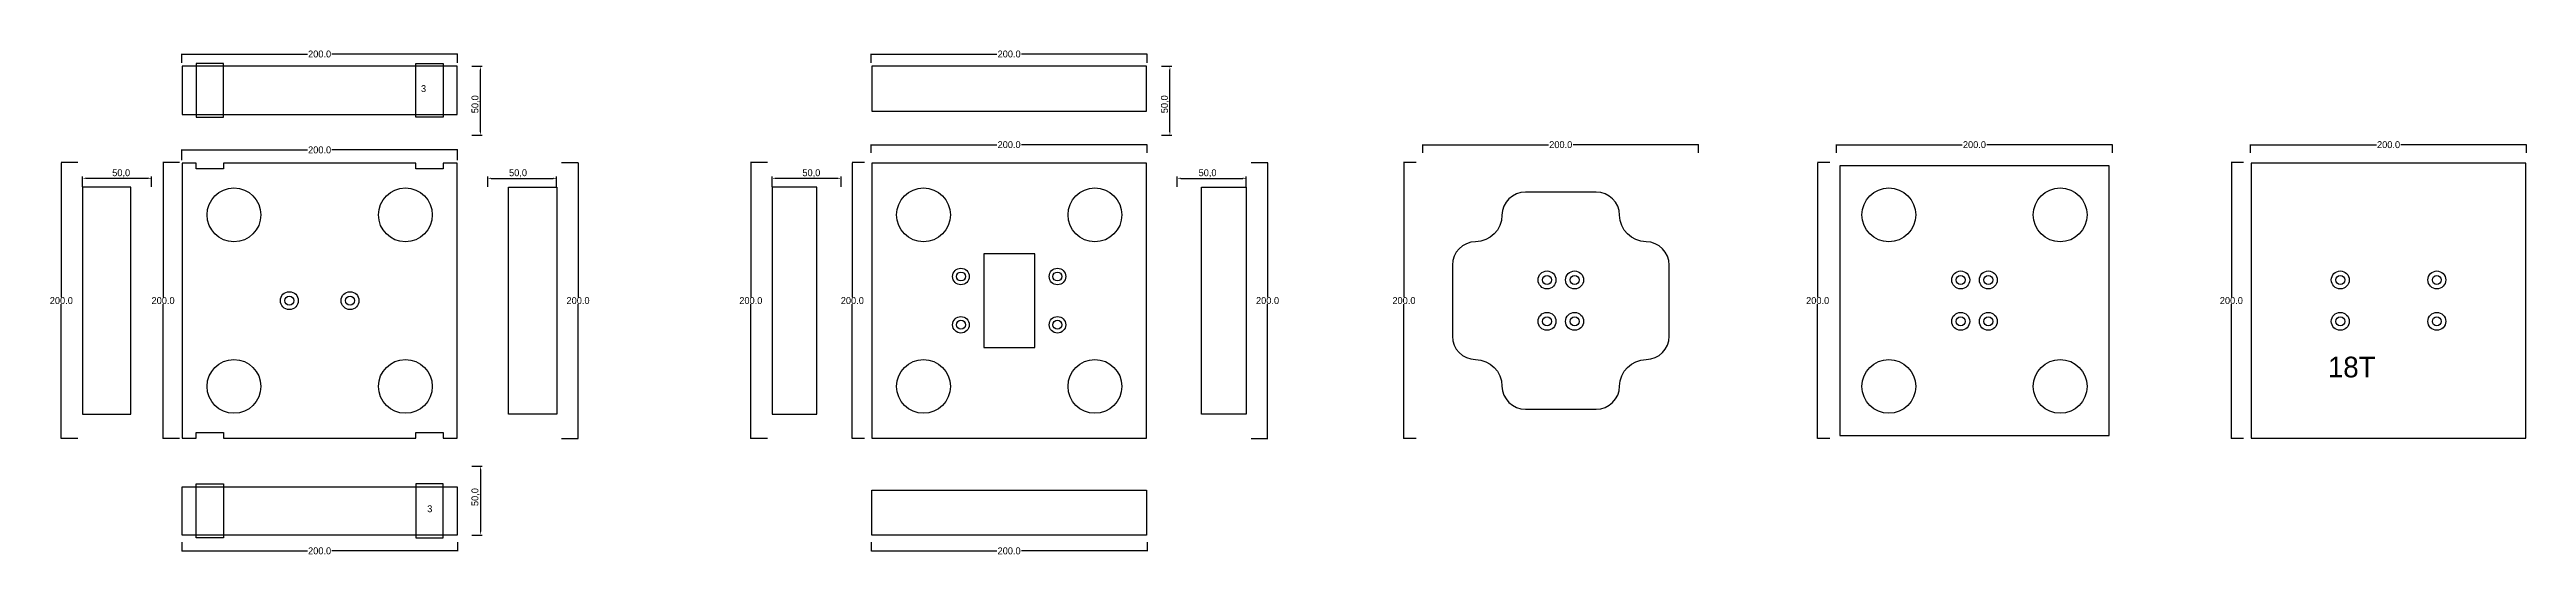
# Model space of a CAD drawing. Header units: millimetres. Extents: x 432 to 2228, y 209 to 575.
import ezdxf

# ---------------------------------------------------------------- set-up
doc = ezdxf.new("R2010")
doc.units = ezdxf.units.MM
for name, color, linetype in [('TEXT', 3, 'Continuous'), ('볼트 구멍', 7, 'Continuous'), ('치구', 7, 'Continuous'), ('치수', 7, 'Continuous')]:
    doc.layers.add(name, color=color, linetype=linetype)
doc.dimstyles.new('ISO-25', dxfattribs={"dimtxt": 2.5, "dimasz": 2.5, "dimexe": 1.25, "dimexo": 0.625, "dimtad": 1, "dimtxsty": 'Standard', "dimcen": 2.5, "dimadec": 0, "dimazin": 0, "dimtfac": 1, "dimtmove": 0, "dimatfit": 3, "dimfxl": 0, "dimarcsym": 0})
doc.dimstyles.get("Standard").update_dxf_attribs({"dimtxt": 7, "dimasz": 0.18, "dimexe": 0.18, "dimexo": 0.0625, "dimgap": 0.09, "dimtad": 0, "dimtih": 1, "dimtoh": 1, "dimdec": 1, "dimzin": 0, "dimdsep": 46, "dimtxsty": 'Standard', "dimcen": 0.09, "dimadec": 0, "dimazin": 0, "dimtfac": 1, "dimtdec": 1, "dimtofl": 0, "dimtmove": 0, "dimatfit": 3, "dimfxl": 0, "dimtolj": 1, "dimtzin": 0, "dimarcsym": 0})

# ---------------------------------------------------------------- blocks, each defined once
blk = doc.blocks.new('*D27')
at = {"layer": 'Defpoints', "color": 0, "linetype": 'Continuous'}
for p in [(803.2, 493.5), (803.2, 293.5), (815.3, 293.5)]:
    blk.add_point(p, dxfattribs=at)
at = {"layer": '치수', "color": 0, "linetype": 'Continuous', "lineweight": -2}
for p, q in [((803.3, 493.5), (815.5, 493.5)), ((815.3, 493.3), (815.3, 396.1)), ((815.3, 293.6), (815.3, 390.9)), ((803.3, 293.5), (815.5, 293.5))]:
    blk.add_line(p, q, dxfattribs=at)
at = {"layer": '치수', "color": 0, "linetype": 'Continuous'}
for points in [[(815.3, 493.3), (815.3, 493.3), (815.3, 493.5)], [(815.3, 293.6), (815.3, 293.6), (815.3, 293.5)]]:
    blk.add_solid(points, dxfattribs=at)
at = {"layer": '치수', "color": 0, "linetype": 'Continuous', "insert": (815.3, 393.5), "char_height": 5, "attachment_point": 5}
blk.add_mtext('\\A1;200.0', dxfattribs=at)
blk = doc.blocks.new('*D28')
at = {"layer": 'Defpoints', "color": 0, "linetype": 'Continuous'}
for p in [(526.5, 493.5), (514.4, 293.5), (526.5, 293.5)]:
    blk.add_point(p, dxfattribs=at)
at = {"layer": '치수', "color": 0, "linetype": 'Continuous', "lineweight": -2}
for p, q in [((526.4, 493.5), (514.2, 493.5)), ((514.4, 493.3), (514.4, 396.1)), ((514.4, 293.6), (514.4, 390.9)), ((526.4, 293.5), (514.2, 293.5))]:
    blk.add_line(p, q, dxfattribs=at)
at = {"layer": '치수', "color": 0, "linetype": 'Continuous'}
for points in [[(514.4, 493.3), (514.4, 493.3), (514.4, 493.5)], [(514.4, 293.6), (514.4, 293.6), (514.4, 293.5)]]:
    blk.add_solid(points, dxfattribs=at)
at = {"layer": '치수', "color": 0, "linetype": 'Continuous', "insert": (514.4, 393.5), "char_height": 5, "attachment_point": 5}
blk.add_mtext('\\A1;200.0', dxfattribs=at)
blk = doc.blocks.new('*D29')
at = {"layer": 'Defpoints', "color": 0, "linetype": 'Continuous'}
for p in [(452.6, 493.5), (440.6, 293.5), (452.6, 293.5)]:
    blk.add_point(p, dxfattribs=at)
at = {"layer": '치수', "color": 0, "linetype": 'Continuous', "lineweight": -2}
for p, q in [((452.6, 493.5), (440.4, 493.5)), ((440.6, 493.3), (440.6, 396.1)), ((440.6, 293.6), (440.6, 390.9)), ((452.6, 293.5), (440.4, 293.5))]:
    blk.add_line(p, q, dxfattribs=at)
at = {"layer": '치수', "color": 0, "linetype": 'Continuous'}
for points in [[(440.6, 493.3), (440.6, 493.3), (440.6, 493.5)], [(440.6, 293.6), (440.6, 293.6), (440.6, 293.5)]]:
    blk.add_solid(points, dxfattribs=at)
at = {"layer": '치수', "color": 0, "linetype": 'Continuous', "insert": (440.6, 393.5), "char_height": 5, "attachment_point": 5}
blk.add_mtext('\\A1;200.0', dxfattribs=at)
blk = doc.blocks.new('*D30')
at = {"layer": 'Defpoints', "color": 0}
for p in [(737.6, 273.6), (737.6, 223.6), (744.5, 223.6)]:
    blk.add_point(p, dxfattribs=at)
at = {"layer": '치수', "color": 0, "lineweight": -2}
for p, q in [((738.3, 273.6), (745.8, 273.6)), ((744.5, 271.1), (744.5, 226.1)), ((738.3, 223.6), (745.8, 223.6))]:
    blk.add_line(p, q, dxfattribs=at)
at = {"layer": '치수', "color": 0}
for points in [[(744.1, 271.1), (744.9, 271.1), (744.5, 273.6)], [(744.1, 226.1), (744.9, 226.1), (744.5, 223.6)]]:
    blk.add_solid(points, dxfattribs=at)
at = {"layer": '치수', "color": 0, "insert": (741, 251.1), "char_height": 5, "attachment_point": 5, "rotation": 90}
blk.add_mtext('50,0', dxfattribs=at)
blk = doc.blocks.new('*D31')
at = {"layer": 'Defpoints', "color": 0, "linetype": 'Continuous'}
for p in [(527.9, 218.5), (727.9, 218.5), (727.9, 212.1)]:
    blk.add_point(p, dxfattribs=at)
at = {"layer": '치수', "color": 0, "linetype": 'Continuous', "lineweight": -2}
for p, q in [((527.9, 218.4), (527.9, 211.9)), ((727.9, 218.4), (727.9, 211.9)), ((528.1, 212.1), (619.1, 212.1)), ((727.8, 212.1), (636.8, 212.1))]:
    blk.add_line(p, q, dxfattribs=at)
at = {"layer": '치수', "color": 0, "linetype": 'Continuous'}
for points in [[(528.1, 212.1), (528.1, 212.1), (527.9, 212.1)], [(727.8, 212.1), (727.8, 212.1), (727.9, 212.1)]]:
    blk.add_solid(points, dxfattribs=at)
at = {"layer": '치수', "color": 0, "linetype": 'Continuous', "insert": (627.9, 212.1), "char_height": 5, "attachment_point": 5}
blk.add_mtext('\\A1;200.0', dxfattribs=at)
blk = doc.blocks.new('*D32')
at = {"layer": 'Defpoints', "color": 0, "linetype": 'Continuous'}
for p in [(527.9, 495.3), (727.9, 502.7), (727.9, 495.3)]:
    blk.add_point(p, dxfattribs=at)
at = {"layer": '치수', "color": 0, "linetype": 'Continuous', "lineweight": -2}
for p, q in [((527.9, 495.3), (527.9, 502.9)), ((528.1, 502.7), (619.1, 502.7)), ((727.8, 502.7), (636.8, 502.7)), ((727.9, 495.3), (727.9, 502.9))]:
    blk.add_line(p, q, dxfattribs=at)
at = {"layer": '치수', "color": 0, "linetype": 'Continuous'}
for points in [[(528.1, 502.7), (528.1, 502.7), (527.9, 502.7)], [(727.8, 502.7), (727.8, 502.7), (727.9, 502.7)]]:
    blk.add_solid(points, dxfattribs=at)
at = {"layer": '치수', "color": 0, "linetype": 'Continuous', "insert": (627.9, 502.7), "char_height": 5, "attachment_point": 5}
blk.add_mtext('\\A1;200.0', dxfattribs=at)
blk = doc.blocks.new('*D33')
at = {"layer": 'Defpoints', "color": 0}
for p in [(456, 482.1), (456, 475.3), (506, 475.3)]:
    blk.add_point(p, dxfattribs=at)
at = {"layer": '치수', "color": 0, "lineweight": -2}
for p, q in [((456, 475.9), (456, 483.4)), ((503.5, 482.1), (458.5, 482.1)), ((506, 475.9), (506, 483.4))]:
    blk.add_line(p, q, dxfattribs=at)
at = {"layer": '치수', "color": 0}
for points in [[(458.5, 482.6), (458.5, 481.7), (456, 482.1)], [(503.5, 482.6), (503.5, 481.7), (506, 482.1)]]:
    blk.add_solid(points, dxfattribs=at)
at = {"layer": '치수', "color": 0, "insert": (484, 485.7), "char_height": 5, "attachment_point": 5}
blk.add_mtext('50,0', dxfattribs=at)
blk = doc.blocks.new('*D34')
at = {"layer": 'Defpoints', "color": 0}
for p in [(749.8, 475.3), (799.8, 482.1), (799.8, 475.3)]:
    blk.add_point(p, dxfattribs=at)
at = {"layer": '치수', "color": 0, "lineweight": -2}
for p, q in [((749.8, 475.9), (749.8, 483.4)), ((752.3, 482.1), (797.3, 482.1)), ((799.8, 475.9), (799.8, 483.4))]:
    blk.add_line(p, q, dxfattribs=at)
at = {"layer": '치수', "color": 0}
for points in [[(752.3, 482.6), (752.3, 481.7), (749.8, 482.1)], [(797.3, 482.6), (797.3, 481.7), (799.8, 482.1)]]:
    blk.add_solid(points, dxfattribs=at)
at = {"layer": '치수', "color": 0, "insert": (771.8, 485.7), "char_height": 5, "attachment_point": 5}
blk.add_mtext('50,0', dxfattribs=at)
blk = doc.blocks.new('*D35')
at = {"layer": 'Defpoints', "color": 0, "linetype": 'Continuous'}
for p in [(527.9, 565.8), (727.9, 572.2), (727.9, 565.8)]:
    blk.add_point(p, dxfattribs=at)
at = {"layer": '치수', "color": 0, "linetype": 'Continuous', "lineweight": -2}
for p, q in [((527.9, 565.8), (527.9, 572.3)), ((528.1, 572.2), (619.1, 572.2)), ((727.8, 572.2), (636.8, 572.2)), ((727.9, 565.8), (727.9, 572.3))]:
    blk.add_line(p, q, dxfattribs=at)
at = {"layer": '치수', "color": 0, "linetype": 'Continuous'}
for points in [[(528.1, 572.2), (528.1, 572.1), (527.9, 572.2)], [(727.8, 572.2), (727.8, 572.1), (727.9, 572.2)]]:
    blk.add_solid(points, dxfattribs=at)
at = {"layer": '치수', "color": 0, "linetype": 'Continuous', "insert": (627.9, 572.2), "char_height": 5, "attachment_point": 5}
blk.add_mtext('\\A1;200.0', dxfattribs=at)
blk = doc.blocks.new('*D36')
at = {"layer": 'Defpoints', "color": 0}
for p in [(737.6, 563.3), (744.5, 563.3), (737.6, 513.3)]:
    blk.add_point(p, dxfattribs=at)
at = {"layer": '치수', "color": 0, "lineweight": -2}
for p, q in [((738.3, 563.3), (745.8, 563.3)), ((744.5, 515.8), (744.5, 560.8)), ((738.3, 513.3), (745.8, 513.3))]:
    blk.add_line(p, q, dxfattribs=at)
at = {"layer": '치수', "color": 0}
for points in [[(744.1, 560.8), (744.9, 560.8), (744.5, 563.3)], [(744.1, 515.8), (744.9, 515.8), (744.5, 513.3)]]:
    blk.add_solid(points, dxfattribs=at)
at = {"layer": '치수', "color": 0, "insert": (741, 535.8), "char_height": 5, "attachment_point": 5, "rotation": 90}
blk.add_mtext('50,0', dxfattribs=at)
blk = doc.blocks.new('*D37')
at = {"layer": 'Defpoints', "color": 0, "linetype": 'Continuous'}
for p in [(952.6, 493.5), (940.6, 293.5), (952.6, 293.5)]:
    blk.add_point(p, dxfattribs=at)
at = {"layer": '치수', "color": 0, "linetype": 'Continuous', "lineweight": -2}
for p, q in [((952.6, 493.5), (940.4, 493.5)), ((940.6, 493.3), (940.6, 396.1)), ((940.6, 293.6), (940.6, 390.9)), ((952.6, 293.5), (940.4, 293.5))]:
    blk.add_line(p, q, dxfattribs=at)
at = {"layer": '치수', "color": 0, "linetype": 'Continuous'}
for points in [[(940.6, 493.3), (940.6, 493.3), (940.6, 493.5)], [(940.6, 293.6), (940.6, 293.6), (940.6, 293.5)]]:
    blk.add_solid(points, dxfattribs=at)
at = {"layer": '치수', "color": 0, "linetype": 'Continuous', "insert": (940.6, 393.5), "char_height": 5, "attachment_point": 5}
blk.add_mtext('\\A1;200.0', dxfattribs=at)
blk = doc.blocks.new('*D38')
at = {"layer": 'Defpoints', "color": 0, "linetype": 'Continuous'}
for p in [(1303.2, 493.5), (1303.2, 293.5), (1315.3, 293.5)]:
    blk.add_point(p, dxfattribs=at)
at = {"layer": '치수', "color": 0, "linetype": 'Continuous', "lineweight": -2}
for p, q in [((1303.3, 493.5), (1315.5, 493.5)), ((1315.3, 493.3), (1315.3, 396.1)), ((1315.3, 293.6), (1315.3, 390.9)), ((1303.3, 293.5), (1315.5, 293.5))]:
    blk.add_line(p, q, dxfattribs=at)
at = {"layer": '치수', "color": 0, "linetype": 'Continuous'}
for points in [[(1315.3, 493.3), (1315.3, 493.3), (1315.3, 493.5)], [(1315.3, 293.6), (1315.3, 293.6), (1315.3, 293.5)]]:
    blk.add_solid(points, dxfattribs=at)
at = {"layer": '치수', "color": 0, "linetype": 'Continuous', "insert": (1315.3, 393.5), "char_height": 5, "attachment_point": 5}
blk.add_mtext('\\A1;200.0', dxfattribs=at)
blk = doc.blocks.new('*D39')
at = {"layer": 'Defpoints', "color": 0, "linetype": 'Continuous'}
for p in [(1423.1, 493.5), (1414.2, 293.5), (1423.1, 293.5)]:
    blk.add_point(p, dxfattribs=at)
at = {"layer": '치수', "color": 0, "linetype": 'Continuous', "lineweight": -2}
for p, q in [((1423, 493.5), (1414, 493.5)), ((1414.2, 493.3), (1414.2, 396.1)), ((1414.2, 293.6), (1414.2, 390.9)), ((1423, 293.5), (1414, 293.5))]:
    blk.add_line(p, q, dxfattribs=at)
at = {"layer": '치수', "color": 0, "linetype": 'Continuous'}
for points in [[(1414.1, 493.3), (1414.2, 493.3), (1414.2, 493.5)], [(1414.1, 293.6), (1414.2, 293.6), (1414.2, 293.5)]]:
    blk.add_solid(points, dxfattribs=at)
at = {"layer": '치수', "color": 0, "linetype": 'Continuous', "insert": (1414.2, 393.5), "char_height": 5, "attachment_point": 5}
blk.add_mtext('\\A1;200.0', dxfattribs=at)
blk = doc.blocks.new('*D40')
at = {"layer": 'Defpoints', "color": 0, "linetype": 'Continuous'}
for p in [(1723.1, 493.5), (1714.2, 293.5), (1723.1, 293.5)]:
    blk.add_point(p, dxfattribs=at)
at = {"layer": '치수', "color": 0, "linetype": 'Continuous', "lineweight": -2}
for p, q in [((1723, 493.5), (1714, 493.5)), ((1714.2, 493.3), (1714.2, 396.1)), ((1714.2, 293.6), (1714.2, 390.9)), ((1723, 293.5), (1714, 293.5))]:
    blk.add_line(p, q, dxfattribs=at)
at = {"layer": '치수', "color": 0, "linetype": 'Continuous'}
for points in [[(1714.1, 493.3), (1714.2, 493.3), (1714.2, 493.5)], [(1714.1, 293.6), (1714.2, 293.6), (1714.2, 293.5)]]:
    blk.add_solid(points, dxfattribs=at)
at = {"layer": '치수', "color": 0, "linetype": 'Continuous', "insert": (1714.2, 393.5), "char_height": 5, "attachment_point": 5}
blk.add_mtext('\\A1;200.0', dxfattribs=at)
blk = doc.blocks.new('*D41')
at = {"layer": 'Defpoints', "color": 0, "linetype": 'Continuous'}
for p in [(1023.1, 493.5), (1014.2, 293.5), (1023.1, 293.5)]:
    blk.add_point(p, dxfattribs=at)
at = {"layer": '치수', "color": 0, "linetype": 'Continuous', "lineweight": -2}
for p, q in [((1023, 493.5), (1014, 493.5)), ((1014.2, 493.3), (1014.2, 396.1)), ((1014.2, 293.6), (1014.2, 390.9)), ((1023, 293.5), (1014, 293.5))]:
    blk.add_line(p, q, dxfattribs=at)
at = {"layer": '치수', "color": 0, "linetype": 'Continuous'}
for points in [[(1014.1, 493.3), (1014.2, 493.3), (1014.2, 493.5)], [(1014.1, 293.6), (1014.2, 293.6), (1014.2, 293.5)]]:
    blk.add_solid(points, dxfattribs=at)
at = {"layer": '치수', "color": 0, "linetype": 'Continuous', "insert": (1014.2, 393.5), "char_height": 5, "attachment_point": 5}
blk.add_mtext('\\A1;200.0', dxfattribs=at)
blk = doc.blocks.new('*D42')
at = {"layer": 'Defpoints', "color": 0, "linetype": 'Continuous'}
for p in [(1027.9, 218.5), (1227.9, 218.5), (1227.9, 212.1)]:
    blk.add_point(p, dxfattribs=at)
at = {"layer": '치수', "color": 0, "linetype": 'Continuous', "lineweight": -2}
for p, q in [((1027.9, 218.4), (1027.9, 211.9)), ((1227.9, 218.4), (1227.9, 211.9)), ((1028.1, 212.1), (1119.1, 212.1)), ((1227.8, 212.1), (1136.8, 212.1))]:
    blk.add_line(p, q, dxfattribs=at)
at = {"layer": '치수', "color": 0, "linetype": 'Continuous'}
for points in [[(1028.1, 212.1), (1028.1, 212.1), (1027.9, 212.1)], [(1227.8, 212.1), (1227.8, 212.1), (1227.9, 212.1)]]:
    blk.add_solid(points, dxfattribs=at)
at = {"layer": '치수', "color": 0, "linetype": 'Continuous', "insert": (1127.9, 212.1), "char_height": 5, "attachment_point": 5}
blk.add_mtext('\\A1;200.0', dxfattribs=at)
blk = doc.blocks.new('*D43')
at = {"layer": 'Defpoints', "color": 0, "linetype": 'Continuous'}
for p in [(1227.9, 506.5), (1027.9, 500.6), (1227.9, 500.6)]:
    blk.add_point(p, dxfattribs=at)
at = {"layer": '치수', "color": 0, "linetype": 'Continuous', "lineweight": -2}
for p, q in [((1027.9, 500.6), (1027.9, 506.6)), ((1028.1, 506.5), (1119.1, 506.5)), ((1227.8, 506.5), (1136.8, 506.5)), ((1227.9, 500.6), (1227.9, 506.6))]:
    blk.add_line(p, q, dxfattribs=at)
at = {"layer": '치수', "color": 0, "linetype": 'Continuous'}
for points in [[(1028.1, 506.5), (1028.1, 506.4), (1027.9, 506.5)], [(1227.8, 506.5), (1227.8, 506.4), (1227.9, 506.5)]]:
    blk.add_solid(points, dxfattribs=at)
at = {"layer": '치수', "color": 0, "linetype": 'Continuous', "insert": (1127.9, 506.5), "char_height": 5, "attachment_point": 5}
blk.add_mtext('\\A1;200.0', dxfattribs=at)
blk = doc.blocks.new('*D44')
at = {"layer": 'Defpoints', "color": 0}
for p in [(956, 482.1), (956, 475.3), (1006, 475.3)]:
    blk.add_point(p, dxfattribs=at)
at = {"layer": '치수', "color": 0, "lineweight": -2}
for p, q in [((956, 475.9), (956, 483.4)), ((1003.5, 482.1), (958.5, 482.1)), ((1006, 475.9), (1006, 483.4))]:
    blk.add_line(p, q, dxfattribs=at)
at = {"layer": '치수', "color": 0}
for points in [[(958.5, 482.6), (958.5, 481.7), (956, 482.1)], [(1003.5, 482.6), (1003.5, 481.7), (1006, 482.1)]]:
    blk.add_solid(points, dxfattribs=at)
at = {"layer": '치수', "color": 0, "insert": (984.5, 485.7), "char_height": 5, "attachment_point": 5}
blk.add_mtext('50,0', dxfattribs=at)
blk = doc.blocks.new('*D45')
at = {"layer": 'Defpoints', "color": 0}
for p in [(1249.8, 475.3), (1299.8, 482.1), (1299.8, 475.3)]:
    blk.add_point(p, dxfattribs=at)
at = {"layer": '치수', "color": 0, "lineweight": -2}
for p, q in [((1249.8, 475.9), (1249.8, 483.4)), ((1252.3, 482.1), (1297.3, 482.1)), ((1299.8, 475.9), (1299.8, 483.4))]:
    blk.add_line(p, q, dxfattribs=at)
at = {"layer": '치수', "color": 0}
for points in [[(1252.3, 482.6), (1252.3, 481.7), (1249.8, 482.1)], [(1297.3, 482.6), (1297.3, 481.7), (1299.8, 482.1)]]:
    blk.add_solid(points, dxfattribs=at)
at = {"layer": '치수', "color": 0, "insert": (1271.8, 485.7), "char_height": 5, "attachment_point": 5}
blk.add_mtext('50,0', dxfattribs=at)
blk = doc.blocks.new('*D46')
at = {"layer": 'Defpoints', "color": 0, "linetype": 'Continuous'}
for p in [(1027.9, 565.8), (1227.9, 572.2), (1227.9, 565.8)]:
    blk.add_point(p, dxfattribs=at)
at = {"layer": '치수', "color": 0, "linetype": 'Continuous', "lineweight": -2}
for p, q in [((1027.9, 565.8), (1027.9, 572.3)), ((1028.1, 572.2), (1119.1, 572.2)), ((1227.8, 572.2), (1136.8, 572.2)), ((1227.9, 565.8), (1227.9, 572.3))]:
    blk.add_line(p, q, dxfattribs=at)
at = {"layer": '치수', "color": 0, "linetype": 'Continuous'}
for points in [[(1028.1, 572.2), (1028.1, 572.1), (1027.9, 572.2)], [(1227.8, 572.2), (1227.8, 572.1), (1227.9, 572.2)]]:
    blk.add_solid(points, dxfattribs=at)
at = {"layer": '치수', "color": 0, "linetype": 'Continuous', "insert": (1127.9, 572.2), "char_height": 5, "attachment_point": 5}
blk.add_mtext('\\A1;200.0', dxfattribs=at)
blk = doc.blocks.new('*D47')
at = {"layer": 'Defpoints', "color": 0}
for p in [(1237.6, 563.3), (1244.5, 563.3), (1237.6, 513.3)]:
    blk.add_point(p, dxfattribs=at)
at = {"layer": '치수', "color": 0, "lineweight": -2}
for p, q in [((1238.3, 563.3), (1245.8, 563.3)), ((1244.5, 515.8), (1244.5, 560.8)), ((1238.3, 513.3), (1245.8, 513.3))]:
    blk.add_line(p, q, dxfattribs=at)
at = {"layer": '치수', "color": 0}
for points in [[(1244.1, 560.8), (1244.9, 560.8), (1244.5, 563.3)], [(1244.1, 515.8), (1244.9, 515.8), (1244.5, 513.3)]]:
    blk.add_solid(points, dxfattribs=at)
at = {"layer": '치수', "color": 0, "insert": (1241, 535.8), "char_height": 5, "attachment_point": 5, "rotation": 90}
blk.add_mtext('50,0', dxfattribs=at)
blk = doc.blocks.new('*D48')
at = {"layer": 'Defpoints', "color": 0, "linetype": 'Continuous'}
for p in [(1627.9, 506.5), (1427.9, 500.6), (1627.9, 500.6)]:
    blk.add_point(p, dxfattribs=at)
at = {"layer": '치수', "color": 0, "linetype": 'Continuous', "lineweight": -2}
for p, q in [((1427.9, 500.6), (1427.9, 506.6)), ((1428.1, 506.5), (1519.1, 506.5)), ((1627.8, 506.5), (1536.8, 506.5)), ((1627.9, 500.6), (1627.9, 506.6))]:
    blk.add_line(p, q, dxfattribs=at)
at = {"layer": '치수', "color": 0, "linetype": 'Continuous'}
for points in [[(1428.1, 506.5), (1428.1, 506.4), (1427.9, 506.5)], [(1627.8, 506.5), (1627.8, 506.4), (1627.9, 506.5)]]:
    blk.add_solid(points, dxfattribs=at)
at = {"layer": '치수', "color": 0, "linetype": 'Continuous', "insert": (1527.9, 506.5), "char_height": 5, "attachment_point": 5}
blk.add_mtext('\\A1;200.0', dxfattribs=at)
blk = doc.blocks.new('*D49')
at = {"layer": 'Defpoints', "color": 0, "linetype": 'Continuous'}
for p in [(1927.9, 506.5), (1727.9, 500.6), (1927.9, 500.6)]:
    blk.add_point(p, dxfattribs=at)
at = {"layer": '치수', "color": 0, "linetype": 'Continuous', "lineweight": -2}
for p, q in [((1727.9, 500.6), (1727.9, 506.6)), ((1728.1, 506.5), (1819.1, 506.5)), ((1927.8, 506.5), (1836.8, 506.5)), ((1927.9, 500.6), (1927.9, 506.6))]:
    blk.add_line(p, q, dxfattribs=at)
at = {"layer": '치수', "color": 0, "linetype": 'Continuous'}
for points in [[(1728.1, 506.5), (1728.1, 506.4), (1727.9, 506.5)], [(1927.8, 506.5), (1927.8, 506.4), (1927.9, 506.5)]]:
    blk.add_solid(points, dxfattribs=at)
at = {"layer": '치수', "color": 0, "linetype": 'Continuous', "insert": (1827.9, 506.5), "char_height": 5, "attachment_point": 5}
blk.add_mtext('\\A1;200.0', dxfattribs=at)
blk = doc.blocks.new('*D50')
at = {"layer": 'Defpoints', "color": 0, "linetype": 'Continuous'}
for p in [(2023.1, 493.5), (2014.2, 293.5), (2023.1, 293.5)]:
    blk.add_point(p, dxfattribs=at)
at = {"layer": '치수', "color": 0, "linetype": 'Continuous', "lineweight": -2}
for p, q in [((2023, 493.5), (2014, 493.5)), ((2014.2, 493.3), (2014.2, 396.1)), ((2014.2, 293.6), (2014.2, 390.9)), ((2023, 293.5), (2014, 293.5))]:
    blk.add_line(p, q, dxfattribs=at)
at = {"layer": '치수', "color": 0, "linetype": 'Continuous'}
for points in [[(2014.1, 493.3), (2014.2, 493.3), (2014.2, 493.5)], [(2014.1, 293.6), (2014.2, 293.6), (2014.2, 293.5)]]:
    blk.add_solid(points, dxfattribs=at)
at = {"layer": '치수', "color": 0, "linetype": 'Continuous', "insert": (2014.2, 393.5), "char_height": 5, "attachment_point": 5}
blk.add_mtext('\\A1;200.0', dxfattribs=at)
blk = doc.blocks.new('*D51')
at = {"layer": 'Defpoints', "color": 0, "linetype": 'Continuous'}
for p in [(2228.2, 506.5), (2028.2, 500.6), (2228.2, 500.6)]:
    blk.add_point(p, dxfattribs=at)
at = {"layer": '치수', "color": 0, "linetype": 'Continuous', "lineweight": -2}
for p, q in [((2028.2, 500.6), (2028.2, 506.6)), ((2028.4, 506.5), (2119.4, 506.5)), ((2228, 506.5), (2137, 506.5)), ((2228.2, 500.6), (2228.2, 506.6))]:
    blk.add_line(p, q, dxfattribs=at)
at = {"layer": '치수', "color": 0, "linetype": 'Continuous'}
for points in [[(2028.4, 506.5), (2028.4, 506.4), (2028.2, 506.5)], [(2228, 506.5), (2228, 506.4), (2228.2, 506.5)]]:
    blk.add_solid(points, dxfattribs=at)
at = {"layer": '치수', "color": 0, "linetype": 'Continuous', "insert": (2128.2, 506.5), "char_height": 5, "attachment_point": 5}
blk.add_mtext('\\A1;200.0', dxfattribs=at)

msp = doc.modelspace()

# ---------------------------------------------------------------- linework, layer by layer
msp.add_lwpolyline([(1466.07, 350.81, -0.4062114), (1485.3, 331.58, 0.4102069), (1502.29, 314.81), (1553.6, 314.81, 0.4102069), (1570.6, 331.58, -0.4062114), (1589.83, 350.81, 0.4102069), (1606.6, 367.81), (1606.6, 419.12, 0.4102069), (1589.83, 436.11, -0.4062114), (1570.6, 455.35, 0.4102069), (1553.6, 472.11), (1502.29, 472.11, 0.4102069), (1485.3, 455.35, -0.4062114), (1466.07, 436.11, 0.4102069), (1449.3, 419.12), (1449.3, 367.81, 0.4102069)], format="xyb", close=True)
at = {"layer": '볼트 구멍', "color": 3}
msp.add_lwpolyline([(1109.45, 359.46), (1146.45, 359.46), (1146.45, 427.46), (1109.45, 427.46)], close=True, dxfattribs=at)
at = {"layer": '볼트 구멍', "color": 6}
for centre, radius in [((1092.95, 410.96), 6), ((1162.95, 410.96), 6), ((1517.95, 408.46), 6.5), ((1537.95, 408.46), 6.5), ((1817.95, 408.46), 6.5), ((1837.95, 408.46), 6.5), ((2093.2, 408.46), 6.5), ((2163.2, 408.46), 6.5), ((1092.95, 375.96), 6), ((1162.95, 375.96), 6), ((1517.95, 378.46), 6.5), ((1537.95, 378.46), 6.5), ((1817.95, 378.46), 6.5), ((1837.95, 378.46), 6.5), ((2093.2, 378.46), 6.5), ((2163.2, 378.46), 6.5)]:
    msp.add_circle(centre, radius, dxfattribs=at)
at = {"layer": '볼트 구멍', "color": 3}
for centre in [(1092.95, 410.96), (1162.95, 410.96), (605.95, 393.46), (649.95, 393.46), (1517.95, 408.46), (1537.95, 408.46), (1817.95, 408.46), (1837.95, 408.46), (2093.2, 408.46), (2163.2, 408.46), (1092.95, 375.96), (1162.95, 375.96), (1517.95, 378.46), (1537.95, 378.46), (1817.95, 378.46), (1837.95, 378.46), (2093.2, 378.46), (2163.2, 378.46)]:
    msp.add_circle(centre, 3.25, dxfattribs=at)
at = {"layer": '볼트 구멍', "color": 2}
for centre in [(605.95, 393.46), (649.95, 393.46)]:
    msp.add_circle(centre, 6.5, dxfattribs=at)
at = {"layer": '치구'}
for points in [[(528.3, 528.33), (727.6, 528.33), (727.6, 563.33), (528.3, 563.33)], [(1028.3, 530.83), (1227.6, 530.83), (1227.6, 563.33), (1028.3, 563.33)], [(528.3, 293.81), (538.3, 293.81), (538.3, 297.81), (558.3, 297.81), (558.3, 293.81), (697.6, 293.81), (697.6, 297.81), (717.6, 297.81), (717.6, 293.81), (727.6, 293.81), (727.6, 493.11), (717.6, 493.11), (717.6, 489.11), (697.6, 489.11), (697.6, 493.11), (558.3, 493.11), (558.3, 489.11), (538.3, 489.11), (538.3, 493.11), (528.3, 493.11)], [(1028.3, 493.11), (1028.3, 293.81), (1227.6, 293.81), (1227.6, 493.11)], [(1730.3, 491.11), (1730.3, 295.81), (1925.6, 295.81), (1925.6, 491.11)], [(2028.55, 493.11), (2028.55, 293.81), (2227.85, 293.81), (2227.85, 493.11)], [(491.05, 475.71), (456.05, 475.71), (456.05, 311.21), (491.05, 311.21)], [(764.85, 475.71), (799.85, 475.71), (799.85, 311.21), (764.85, 311.21)], [(988.55, 475.71), (956.05, 475.71), (956.05, 311.21), (988.55, 311.21)], [(1267.35, 475.71), (1299.85, 475.71), (1299.85, 311.21), (1267.35, 311.21)], [(528.3, 258.59), (727.6, 258.59), (727.6, 223.59), (528.3, 223.59)], [(1028.3, 256.09), (1227.6, 256.09), (1227.6, 223.59), (1028.3, 223.59)]]:
    msp.add_lwpolyline(points, close=True, dxfattribs=at)
at = {"layer": '치구', "color": 1}
for points in [[(538.3, 526.33), (558.3, 526.33), (558.3, 565.33), (538.3, 565.33)], [(717.6, 526.33), (697.6, 526.33), (697.6, 565.33), (717.6, 565.33)], [(538.3, 260.59), (558.3, 260.59), (558.3, 221.6), (538.3, 221.6)], [(717.6, 260.59), (697.6, 260.59), (697.6, 221.6), (717.6, 221.6)]]:
    msp.add_lwpolyline(points, close=True, dxfattribs=at)
at = {"layer": '치구'}
for centre in [(565.8, 455.61), (690.1, 455.61), (1065.8, 455.61), (1190.1, 455.61), (1765.8, 455.61), (1890.1, 455.61), (565.8, 331.31), (690.1, 331.31), (1065.8, 331.31), (1190.1, 331.31), (1765.8, 331.31), (1890.1, 331.31)]:
    msp.add_circle(centre, 19.5, dxfattribs=at)

# ---------------------------------------------------------------- texts
at = {"layer": 'TEXT', "color": 1}
for s, height, p in [('3', 5, (701.41, 544.63)), ('18T', 15, (2084.21, 337.85)), ('3', 5, (705.94, 240.12))]:
    msp.add_text(s, height=height, dxfattribs=at).set_placement(p)

# ---------------------------------------------------------------- dimensions: what is measured, and where the dimension line sits
at = {"layer": '치수', "color": 4, "linetype": 'Continuous'}
for base, p1, p2, picture, middle in [((727.95, 572.15), (527.95, 565.76), (727.95, 565.76), '*D35', (627.95, 572.15)), ((1227.95, 572.15), (1027.95, 565.76), (1227.95, 565.76), '*D46', (1127.95, 572.15)), ((727.95, 212.08), (527.95, 218.48), (727.95, 218.48), '*D31', (627.95, 212.08)), ((1227.95, 212.08), (1027.95, 218.48), (1227.95, 218.48), '*D42', (1127.95, 212.08))]:
    dim = msp.add_linear_dim(base=base, p1=p1, p2=p2, dimstyle='Standard', override={"dimtxt": 5}, dxfattribs=at)
    dim.commit()
    dim.dimension.update_dxf_attribs({"geometry": picture, "text_midpoint": middle, "dimtype": 160})
at = {"layer": '치수', "color": 4}
for base, p1, p2, angle, picture, middle in [((744.53, 563.33), (737.63, 513.33), (737.63, 563.33), 90, '*D36', (744.53, 535.83)), ((1244.53, 563.33), (1237.63, 513.33), (1237.63, 563.33), 90, '*D47', (1244.53, 535.83)), ((456.05, 482.14), (506.05, 475.26), (456.05, 475.26), 180, '*D33', (484.05, 482.14)), ((956.05, 482.14), (1006.05, 475.26), (956.05, 475.26), 180, '*D44', (984.55, 482.14)), ((744.53, 223.59), (737.63, 273.59), (737.63, 223.59), 270, '*D30', (744.53, 251.09))]:
    dim = msp.add_linear_dim(base=base, p1=p1, p2=p2, angle=angle, dimstyle='ISO-25', override={"dimtxt": 5, "dimdec": 1, "dimzin": 0, "dimtdec": 1}, dxfattribs=at)
    dim.commit()
    dim.dimension.update_dxf_attribs({"geometry": picture, "text_midpoint": middle, "dimtype": 160})
at = {"layer": '치수', "color": 4, "linetype": 'Continuous'}
for base, p1, p2, picture, middle in [((727.95, 502.68), (527.95, 495.29), (727.95, 495.29), '*D32', (627.95, 502.68)), ((1227.95, 506.45), (1027.95, 500.57), (1227.95, 500.57), '*D43', (1127.95, 506.45)), ((1627.95, 506.45), (1427.95, 500.57), (1627.95, 500.57), '*D48', (1527.95, 506.45)), ((1927.95, 506.45), (1727.95, 500.57), (1927.95, 500.57), '*D49', (1827.95, 506.45)), ((2228.2, 506.45), (2028.2, 500.57), (2228.2, 500.57), '*D51', (2128.2, 506.45))]:
    dim = msp.add_linear_dim(base=base, p1=p1, p2=p2, dimstyle='Standard', override={"dimtxt": 5}, dxfattribs=at)
    dim.commit()
    dim.dimension.update_dxf_attribs({"geometry": picture, "text_midpoint": middle})
for base, p1, p2, picture, middle in [((440.58, 293.46), (452.65, 493.46), (452.65, 293.46), '*D29', (440.58, 393.46)), ((514.42, 293.46), (526.49, 493.46), (526.49, 293.46), '*D28', (514.42, 393.46)), ((815.32, 293.46), (803.25, 493.46), (803.25, 293.46), '*D27', (815.32, 393.46)), ((940.58, 293.46), (952.65, 493.46), (952.65, 293.46), '*D37', (940.58, 393.46)), ((1014.15, 293.46), (1023.06, 493.46), (1023.06, 293.46), '*D41', (1014.15, 393.46)), ((1315.32, 293.46), (1303.25, 493.46), (1303.25, 293.46), '*D38', (1315.32, 393.46)), ((1414.15, 293.46), (1423.06, 493.46), (1423.06, 293.46), '*D39', (1414.15, 393.46)), ((1714.15, 293.46), (1723.06, 493.46), (1723.06, 293.46), '*D40', (1714.15, 393.46)), ((2014.15, 293.46), (2023.06, 493.46), (2023.06, 293.46), '*D50', (2014.15, 393.46))]:
    dim = msp.add_linear_dim(base=base, p1=p1, p2=p2, angle=90, dimstyle='Standard', override={"dimtxt": 5}, dxfattribs=at)
    dim.commit()
    dim.dimension.update_dxf_attribs({"geometry": picture, "text_midpoint": middle})
at = {"layer": '치수', "color": 4}
for base, p1, p2, picture, middle in [((799.85, 482.14), (749.85, 475.26), (799.85, 475.26), '*D34', (771.85, 482.14)), ((1299.85, 482.14), (1249.85, 475.26), (1299.85, 475.26), '*D45', (1271.85, 482.14))]:
    dim = msp.add_linear_dim(base=base, p1=p1, p2=p2, dimstyle='ISO-25', override={"dimtxt": 5, "dimdec": 1, "dimzin": 0, "dimtdec": 1}, dxfattribs=at)
    dim.commit()
    dim.dimension.update_dxf_attribs({"geometry": picture, "text_midpoint": middle, "dimtype": 160})

doc.saveas('drawing.dxf')
